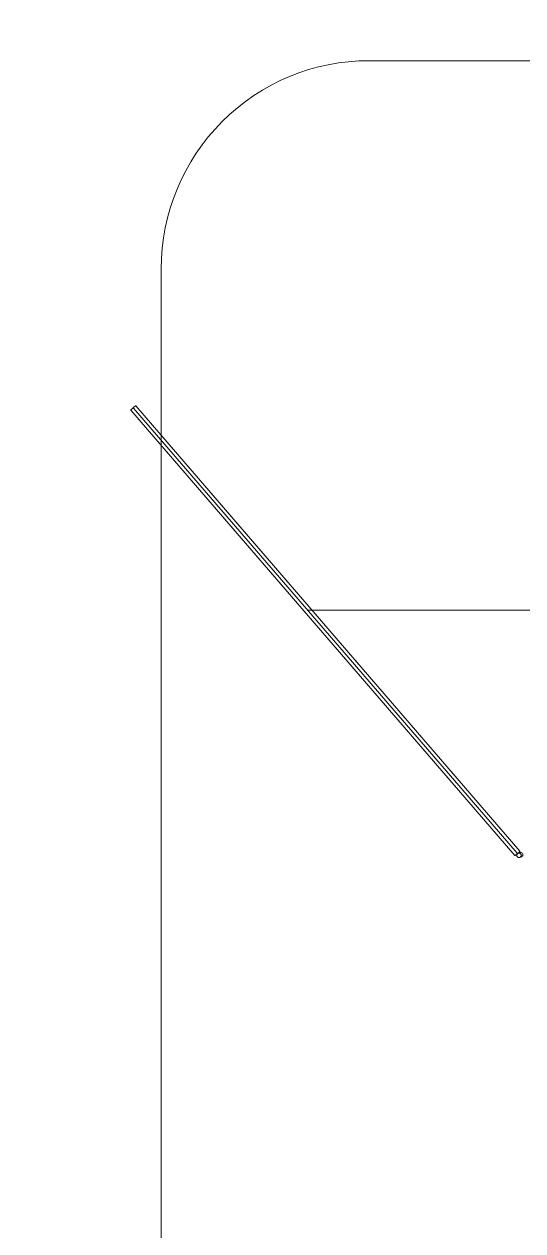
# Model space of a CAD drawing. Header units: millimetres. Extents: x -81374 to 485233, y -39075 to 157313.
# Drawn here: x 31653 to 32853, y -27478 to -24578 of the extents above; entities that cross this region are included whole.
import ezdxf
from ezdxf.enums import TextEntityAlignment as Align

# ---------------------------------------------------------------- set-up
doc = ezdxf.new("R2010")
doc.units = ezdxf.units.MM
doc.layers.add('G-IMPT', color=8, linetype='Continuous', lineweight=5)
doc.styles.get("Standard").update_dxf_attribs({"font": 'arial.ttf'})

# ---------------------------------------------------------------- blocks, each defined once
blk = doc.blocks.new('floor plan 1')
at = {"layer": 'G-IMPT', "color": 8, "ltscale": 500}
for p, q in [((26187.9, -13909.6), (26187.9, -11204.2)), ((25331.3, -12503.1), (25336.1, -12499)), ((25331.3, -12503.1), (25336.1, -12499)), ((25337.4, -12499.1), (26261.1, -13569.2)), ((25337.4, -12499.1), (26020.5, -13290.5)), ((26248.8, -13579.8), (25325.1, -12509.7)), ((26008.3, -13301.1), (25325.1, -12509.7)), ((25325.2, -12508.4), (25330, -12504.3)), ((25325.2, -12508.4), (25329.9, -12504.3)), ((26014.4, -13295.8), (25331.2, -12504.4)), ((23759.5, -13088.6), (25836.1, -13088.6)), ((26008.3, -13301.1), (26248.8, -13579.8)), ((26014.4, -13295.8), (26254.9, -13574.5)), ((26261.1, -13569.2), (26020.5, -13290.5)), ((26261, -13570.4), (26256.2, -13574.6)), ((26256.2, -13574.6), (26261, -13570.4)), ((26254.8, -13575.7), (26250, -13579.9)), ((26250, -13579.9), (26254.8, -13575.7)), ((19603.5, -14409.6), (25687.9, -14409.6))]:
    blk.add_line(p, q, dxfattribs=at)
blk.add_circle((25327, -12499.6), 5.41, dxfattribs=at)
for centre, radius, start, end in [((30901.2, -15868.2), 12777.8, 49.90697, 259.60318), ((25323.2, -12501.3), 5.41, 89.9671, 179.9671), ((25336.7, -12499.7), 0.902, 40.8018, 130.8018), ((25336.7, -12499.7), 0.902, 40.8018, 130.8018), ((25323.2, -12501.3), 5.41, 179.9671, 325.6246), ((25325.7, -12509.1), 0.902, 130.8018, 220.8018), ((25325.7, -12509.1), 0.894, 130.8018, 220.8018), ((25330.5, -12505), 0.935, 40.8018, 130.8018), ((25330.5, -12505), 0.882, 40.8018, 130.8018), ((25331.9, -12503.8), 0.882, 130.8018, 220.8018), ((25331.9, -12503.8), 0.935, 130.8018, 220.8018), ((26260.4, -13569.8), 0.902, 310.8018, 40.8018), ((26260.4, -13569.8), 0.902, 310.8018, 40.8018), ((26249.5, -13579.2), 0.902, 220.8018, 310.8018), ((26249.5, -13579.2), 0.902, 220.8018, 310.8018), ((26254.3, -13575.1), 0.882, 310.8018, 40.8018), ((26254.3, -13575.1), 0.882, 310.8018, 40.8018), ((26255.6, -13573.9), 0.882, 220.8018, 310.8018), ((26255.6, -13573.9), 0.882, 220.8018, 310.8018), ((25687.9, -13909.6), 500, 270, 0)]:
    blk.add_arc(centre, radius, start, end, dxfattribs=at)
for rotation, p in [(359.9992, (39680.6, -4989.6, 0)), (359.9992, (35886.7, -10139.3, 0)), (270.0008, (28873.3, -20643.5, 0)), (359.9992, (11975.3, -26935.4, 0)), (359.9992, (15267.6, -26935.4, 0)), (359.9992, (26686.3, -26987.7, 0)), (270.0008, (15861.1, -28615, 0)), (89.9992, (23697.8, -33300.6, 0)), (89.9992, (23597.9, -35337.7, 0)), (89.9992, (23597.9, -37388.3, 0)), (359.9992, (13750.4, -37781.5, 0)), (89.9992, (23697.8, -40746.8, 0)), (89.9992, (23597.8, -44302.5, 0)), (89.9992, (23597.8, -46399.1, 0)), (89.9992, (23697.8, -48339.8, 0)), (89.9992, (23697.8, -54280, 0)), (359.9992, (27418.1, -55702.4, 0)), (89.9992, (9671.9, -65856.5, 0)), (359.9992, (4684.1, -67403.4, 0)), (359.9992, (8737.2, -67403.4, 0))]:
    blk.add_attdef('PARTITIONTYPE', text='', height=200, rotation=rotation, dxfattribs=at).set_placement(p, align=Align.MIDDLE_CENTER)

msp = doc.modelspace()

# ---------------------------------------------------------------- block references
at = {"linetype": 'Continuous', "rotation": 180}
msp.add_blockref('floor plan 1', (58170.8, -39075.4), dxfattribs=at)

doc.saveas('drawing.dxf')
